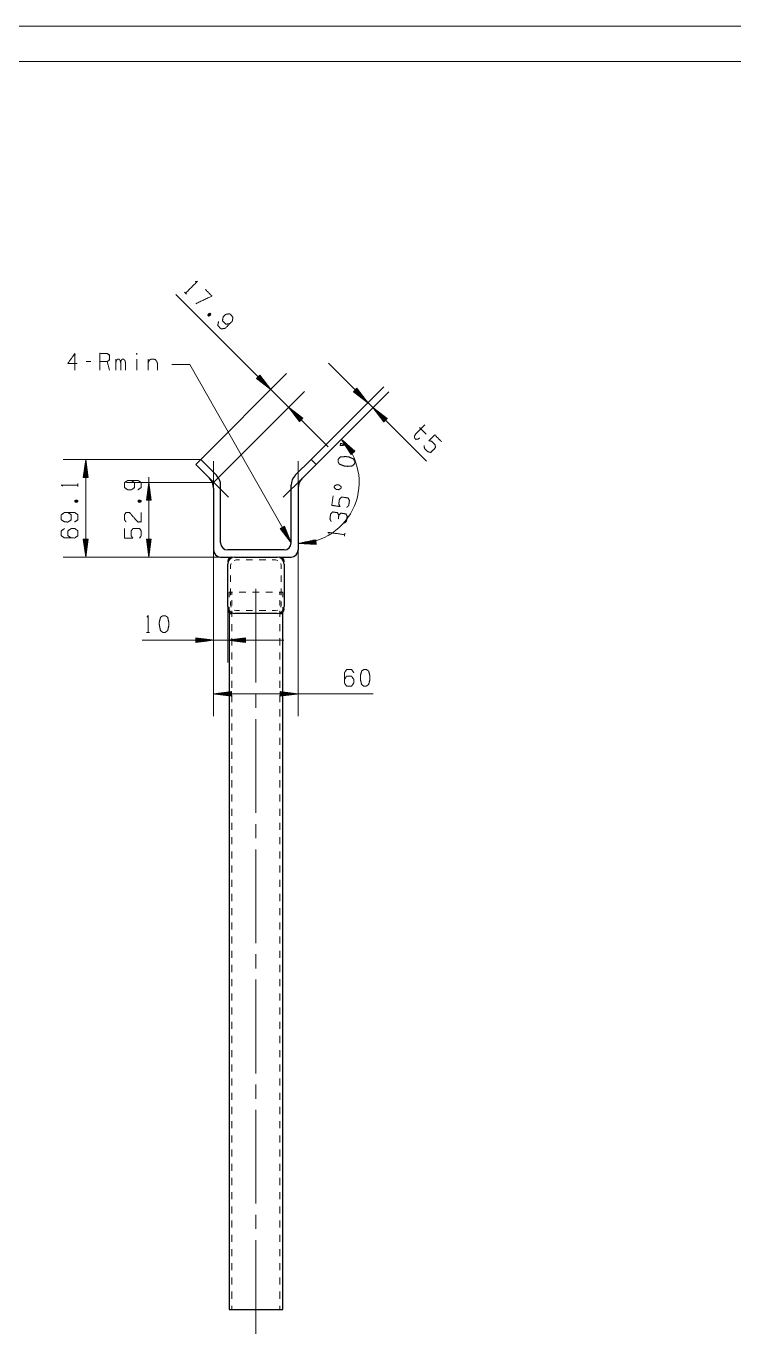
# Model space of a CAD drawing. Header units: millimetres. Extents: x 0 to 420, y 0 to 297.
# Drawn here: x 210 to 310.4, y 111.5 to 297 of the extents above; entities that cross this region are included whole.
import ezdxf

# ---------------------------------------------------------------- set-up
doc = ezdxf.new("R2010")
doc.units = ezdxf.units.MM
doc.layers.add('101', color=7, linetype='Continuous', true_color=0xffffff)

msp = doc.modelspace()

# ---------------------------------------------------------------- linework, layer by layer
at = {"layer": '101', "color": 133, "linetype": 'Continuous', "lineweight": 18}
for p, q in [((420, 297), (0, 297)), ((415, 292), (25, 292))]:
    msp.add_line(p, q, dxfattribs=at)
at = {"layer": '101', "color": 22, "linetype": 'Continuous', "lineweight": 18}
for p, q in [((231.22, 258.95), (252.84, 237.33)), ((252.87, 249.22), (266.78, 235.31)), ((234.76, 235.54), (246.94, 247.72)), ((243.14, 247.51), (242.66, 247.04)), ((242.66, 247.04), (244.7, 245.48)), ((242.67, 247.04), (242.69, 247.02)), ((242.67, 247.04), (242.69, 247.02)), ((242.7, 247.07), (243, 246.78)), ((242.74, 247.11), (243.31, 246.54)), ((242.77, 247.15), (243.61, 246.31)), ((242.81, 247.18), (243.92, 246.07)), ((242.85, 247.22), (244.23, 245.83)), ((242.88, 247.25), (244.54, 245.59)), ((242.92, 247.29), (244.58, 245.63)), ((242.95, 247.33), (244.34, 245.94)), ((242.99, 247.36), (244.1, 246.25)), ((243.03, 247.4), (243.87, 246.56)), ((243.06, 247.43), (243.63, 246.87)), ((243.1, 247.47), (243.39, 247.17)), ((243.13, 247.51), (243.16, 247.48)), ((243.13, 247.51), (243.16, 247.48)), ((244.7, 245.48), (243.14, 247.51)), ((236.59, 232.3), (249.48, 245.19)), ((250.42, 235.54), (260.73, 245.85)), ((251.13, 234.83), (261.43, 245.14)), ((256.92, 245.64), (256.45, 245.16)), ((256.45, 245.17), (256.47, 245.14)), ((256.45, 245.17), (256.47, 245.14)), ((256.45, 245.16), (258.48, 243.6)), ((256.49, 245.2), (256.78, 244.91)), ((256.52, 245.24), (257.09, 244.67)), ((256.56, 245.27), (257.4, 244.43)), ((256.59, 245.31), (257.71, 244.2)), ((256.63, 245.35), (258.02, 243.96)), ((256.67, 245.38), (258.33, 243.72)), ((256.7, 245.42), (258.36, 243.76)), ((256.74, 245.45), (258.12, 244.07)), ((256.77, 245.49), (257.89, 244.38)), ((256.81, 245.53), (257.65, 244.68)), ((256.85, 245.56), (257.41, 244.99)), ((256.88, 245.6), (257.18, 245.3)), ((258.48, 243.6), (256.92, 245.64)), ((256.92, 245.63), (256.94, 245.61)), ((256.92, 245.63), (256.94, 245.61)), ((247.23, 242.94), (248.79, 240.91)), ((249.26, 241.38), (247.23, 242.94)), ((249.01, 241.13), (247.35, 242.79)), ((249.05, 241.16), (247.39, 242.82)), ((248.97, 241.09), (247.59, 242.48)), ((249.08, 241.2), (247.69, 242.59)), ((248.94, 241.05), (247.82, 242.17)), ((249.12, 241.23), (248, 242.35)), ((248.9, 241.02), (248.06, 241.86)), ((248.87, 240.98), (248.3, 241.55)), ((249.15, 241.27), (248.31, 242.11)), ((248.83, 240.95), (248.53, 241.24)), ((249.19, 241.31), (248.62, 241.87)), ((248.79, 240.91), (249.26, 241.38)), ((249.22, 241.34), (248.93, 241.64)), ((249.26, 241.38), (249.24, 241.4)), ((249.26, 241.38), (249.24, 241.4)), ((259.19, 242.9), (260.75, 240.86)), ((261.22, 241.34), (259.19, 242.9)), ((260.97, 241.08), (259.31, 242.74)), ((261, 241.12), (259.34, 242.78)), ((260.93, 241.05), (259.54, 242.43)), ((261.04, 241.15), (259.65, 242.54)), ((260.89, 241.01), (259.78, 242.12)), ((261.07, 241.19), (259.96, 242.3)), ((260.86, 240.97), (260.02, 241.82)), ((260.82, 240.94), (260.25, 241.51)), ((261.11, 241.23), (260.27, 242.07)), ((260.79, 240.9), (260.49, 241.2)), ((261.14, 241.26), (260.58, 241.83)), ((260.75, 240.86), (261.22, 241.34)), ((261.18, 241.3), (260.89, 241.59)), ((261.22, 241.33), (261.19, 241.36)), ((261.22, 241.33), (261.19, 241.36)), ((248.79, 240.91), (248.77, 240.93)), ((248.79, 240.91), (248.77, 240.93)), ((251.13, 234.83), (256.95, 240.66)), ((260.75, 240.87), (260.73, 240.89)), ((260.75, 240.87), (260.73, 240.89)), ((254.7, 238.41), (256.11, 236.27)), ((256.62, 236.71), (254.7, 238.41)), ((256.35, 236.47), (254.81, 238.25)), ((256.38, 236.51), (254.85, 238.28)), ((256.31, 236.44), (255.02, 237.93)), ((256.42, 236.54), (255.14, 238.03)), ((256.27, 236.41), (255.24, 237.6)), ((256.46, 236.57), (255.43, 237.77)), ((256.5, 236.61), (255.72, 237.51)), ((234.76, 235.54), (215.27, 235.54)), ((218.45, 235.54), (218.11, 233)), ((218.45, 221.71), (218.45, 235.54)), ((218.78, 233), (218.45, 235.54)), ((256.23, 236.38), (255.45, 237.28)), ((256.19, 236.34), (255.67, 236.95)), ((256.15, 236.31), (255.88, 236.62)), ((256.54, 236.64), (256.01, 237.25)), ((256.11, 236.28), (256.09, 236.3)), ((256.11, 236.28), (256.09, 236.3)), ((256.11, 236.27), (256.62, 236.71)), ((256.58, 236.67), (256.3, 236.99)), ((256.61, 236.71), (256.59, 236.73)), ((256.61, 236.71), (256.59, 236.73)), ((218.22, 233), (218.22, 233.81)), ((218.27, 233), (218.27, 234.19)), ((218.32, 233), (218.32, 234.58)), ((218.37, 233), (218.37, 234.96)), ((218.42, 233), (218.42, 235.35)), ((218.47, 233), (218.47, 235.35)), ((218.52, 233), (218.52, 234.96)), ((218.57, 233), (218.57, 234.58)), ((218.62, 233), (218.62, 234.19)), ((218.67, 233), (218.67, 233.81)), ((218.11, 233), (218.78, 233)), ((218.12, 233), (218.12, 233.03)), ((218.12, 233), (218.12, 233.03)), ((218.17, 233), (218.17, 233.42)), ((218.72, 233), (218.72, 233.42)), ((218.78, 233), (218.78, 233.03)), ((218.78, 233), (218.78, 233.03)), ((236.59, 232.3), (224.24, 232.3)), ((227.42, 232.3), (227.08, 229.76)), ((227.39, 229.76), (227.39, 232.11)), ((227.42, 221.71), (227.42, 233.02)), ((227.75, 229.76), (227.42, 232.3)), ((227.44, 229.76), (227.44, 232.11)), ((227.14, 229.76), (227.14, 230.18)), ((227.19, 229.76), (227.19, 230.56)), ((227.24, 229.76), (227.24, 230.95)), ((227.29, 229.76), (227.29, 231.33)), ((227.34, 229.76), (227.34, 231.72)), ((227.49, 229.76), (227.49, 231.72)), ((227.54, 229.76), (227.54, 231.33)), ((227.59, 229.76), (227.59, 230.95)), ((227.64, 229.76), (227.64, 230.56)), ((227.7, 229.76), (227.7, 230.18)), ((227.08, 229.76), (227.75, 229.76)), ((227.09, 229.76), (227.09, 229.79)), ((227.09, 229.76), (227.09, 229.79)), ((227.75, 229.76), (227.75, 229.79)), ((227.75, 229.76), (227.75, 229.79)), ((218.11, 224.25), (218.45, 221.71)), ((218.78, 224.25), (218.11, 224.25)), ((218.12, 224.25), (218.12, 224.22)), ((218.12, 224.25), (218.12, 224.22)), ((218.17, 224.25), (218.17, 223.84)), ((218.22, 224.25), (218.22, 223.45)), ((218.27, 224.25), (218.27, 223.06)), ((218.32, 224.25), (218.32, 222.68)), ((218.37, 224.25), (218.37, 222.29)), ((218.42, 224.25), (218.42, 221.91)), ((218.45, 221.71), (218.78, 224.25)), ((218.47, 224.25), (218.47, 221.91)), ((218.52, 224.25), (218.52, 222.29)), ((218.57, 224.25), (218.57, 222.68)), ((218.62, 224.25), (218.62, 223.06)), ((218.67, 224.25), (218.67, 223.45)), ((218.72, 224.25), (218.72, 223.84)), ((218.78, 224.25), (218.78, 224.22)), ((218.78, 224.25), (218.78, 224.22)), ((227.75, 224.25), (227.08, 224.25)), ((227.08, 224.25), (227.42, 221.71)), ((227.09, 224.25), (227.09, 224.22)), ((227.09, 224.25), (227.09, 224.22)), ((227.14, 224.25), (227.14, 223.84)), ((227.19, 224.25), (227.19, 223.45)), ((227.24, 224.25), (227.24, 223.06)), ((227.29, 224.25), (227.29, 222.68)), ((227.34, 224.25), (227.34, 222.29)), ((227.39, 224.25), (227.39, 221.91)), ((227.42, 221.71), (227.75, 224.25)), ((227.44, 224.25), (227.44, 221.91)), ((227.49, 224.25), (227.49, 222.29)), ((227.54, 224.25), (227.54, 222.68)), ((227.59, 224.25), (227.59, 223.06)), ((227.64, 224.25), (227.64, 223.45)), ((227.7, 224.25), (227.7, 223.84)), ((227.75, 224.25), (227.75, 224.22)), ((227.75, 224.25), (227.75, 224.22)), ((236.59, 222.71), (236.59, 199.12)), ((236.59, 222.71), (236.59, 206.75)), ((251.1, 224.17), (248.59, 223.65)), ((248.59, 223.65), (251.15, 223.5)), ((248.59, 222.71), (248.59, 199.12)), ((248.59, 222.71), (248.59, 220.48)), ((251.12, 223.86), (248.78, 223.69)), ((251.12, 223.81), (248.78, 223.64)), ((251.12, 223.91), (249.16, 223.77)), ((251.13, 223.76), (249.17, 223.62)), ((251.11, 223.96), (249.54, 223.85)), ((251.13, 223.71), (249.56, 223.6)), ((251.11, 224.01), (249.92, 223.93)), ((251.14, 223.66), (249.95, 223.57)), ((251.11, 224.07), (250.3, 224.01)), ((251.14, 223.61), (250.34, 223.55)), ((251.1, 224.12), (250.69, 224.09)), ((251.14, 223.56), (250.73, 223.53)), ((251.1, 224.17), (251.07, 224.16)), ((251.1, 224.17), (251.07, 224.16)), ((251.15, 223.5), (251.1, 224.17)), ((251.15, 223.51), (251.12, 223.51)), ((251.15, 223.51), (251.12, 223.51)), ((237.59, 221.71), (215.27, 221.71)), ((237.59, 221.71), (224.24, 221.71)), ((238.59, 214.71), (238.59, 206.75)), ((226.45, 209.93), (246.53, 209.93)), ((234.05, 210.26), (234.08, 210.26)), ((234.05, 210.26), (234.05, 209.59)), ((236.59, 209.93), (234.05, 210.26)), ((234.05, 210.26), (234.08, 210.26)), ((234.05, 210.21), (234.47, 210.21)), ((234.05, 210.16), (234.85, 210.16)), ((234.05, 210.11), (235.24, 210.11)), ((234.05, 210.05), (235.62, 210.05)), ((234.05, 210), (236.01, 210)), ((234.05, 209.95), (236.4, 209.95)), ((234.05, 209.59), (236.59, 209.93)), ((234.05, 209.9), (236.4, 209.9)), ((234.05, 209.85), (236.01, 209.85)), ((234.05, 209.8), (235.62, 209.8)), ((234.05, 209.75), (235.24, 209.75)), ((234.05, 209.7), (234.85, 209.7)), ((234.05, 209.65), (234.47, 209.65)), ((234.05, 209.6), (234.08, 209.6)), ((234.05, 209.6), (234.08, 209.6)), ((241.13, 210.26), (238.59, 209.93)), ((238.59, 209.93), (241.13, 209.59)), ((241.13, 209.95), (238.78, 209.95)), ((241.13, 209.9), (238.78, 209.9)), ((241.13, 210), (239.17, 210)), ((241.13, 209.85), (239.17, 209.85)), ((241.13, 210.05), (239.55, 210.05)), ((241.13, 209.8), (239.55, 209.8)), ((241.13, 210.11), (239.94, 210.11)), ((241.13, 209.75), (239.94, 209.75)), ((241.13, 210.16), (240.33, 210.16)), ((241.13, 209.7), (240.33, 209.7)), ((241.13, 210.21), (240.71, 210.21)), ((241.13, 209.65), (240.71, 209.65)), ((241.13, 210.26), (241.1, 210.26)), ((241.13, 210.26), (241.1, 210.26)), ((241.13, 209.6), (241.1, 209.6)), ((241.13, 209.6), (241.1, 209.6)), ((241.13, 209.59), (241.13, 210.26)), ((239.13, 202.63), (236.59, 202.3)), ((236.59, 202.3), (259.21, 202.3)), ((236.59, 202.3), (239.13, 201.96)), ((239.13, 202.32), (236.78, 202.32)), ((239.13, 202.27), (236.78, 202.27)), ((239.13, 202.37), (237.17, 202.37)), ((239.13, 202.22), (237.17, 202.22)), ((239.13, 202.42), (237.55, 202.42)), ((239.13, 202.17), (237.55, 202.17)), ((239.13, 202.47), (237.94, 202.47)), ((239.13, 202.52), (238.33, 202.52)), ((239.13, 202.58), (238.71, 202.58)), ((239.13, 202.63), (239.1, 202.63)), ((239.13, 202.63), (239.1, 202.63)), ((239.13, 201.96), (239.13, 202.63)), ((248.59, 202.3), (246.05, 202.63)), ((246.05, 202.63), (246.05, 201.96)), ((246.05, 202.63), (246.08, 202.63)), ((246.05, 202.63), (246.08, 202.63)), ((246.05, 202.58), (246.47, 202.58)), ((246.05, 202.52), (246.85, 202.52)), ((246.05, 202.47), (247.24, 202.47)), ((246.05, 202.42), (247.63, 202.42)), ((246.05, 202.37), (248.01, 202.37)), ((246.05, 202.32), (248.4, 202.32)), ((246.05, 201.96), (248.59, 202.3)), ((246.05, 202.27), (248.4, 202.27)), ((246.05, 202.22), (248.01, 202.22)), ((246.05, 202.17), (247.63, 202.17)), ((239.13, 202.12), (237.94, 202.12)), ((239.13, 202.07), (238.33, 202.07)), ((239.13, 202.02), (238.71, 202.02)), ((239.13, 201.97), (239.1, 201.97)), ((239.13, 201.97), (239.1, 201.97)), ((246.05, 202.12), (247.24, 202.12)), ((246.05, 202.07), (246.85, 202.07)), ((246.05, 202.02), (246.47, 202.02)), ((246.05, 201.97), (246.08, 201.97)), ((246.05, 201.97), (246.08, 201.97))]:
    msp.add_line(p, q, dxfattribs=at)
at = {"layer": '101', "color": 72, "linetype": 'Continuous', "lineweight": 18}
for p, q in [((232.45, 259.27), (232.75, 258.97)), ((236.07, 256.28), (235.88, 255.87)), ((265.79, 240.06), (266.73, 239.13)), ((217.35, 231.7), (217.35, 232.12)), ((216.9, 229.55), (217.33, 229.71)), ((225.87, 229.55), (226.3, 229.71)), ((255.15, 224.67), (255.2, 225.09)), ((227.08, 211.02), (227.51, 211.02))]:
    msp.add_line(p, q, dxfattribs=at)
at = {"layer": '101', "color": 35, "linetype": 'Continuous', "lineweight": 18}
for p, q in [((219.19, 249.42), (218.52, 249.42)), ((221.8, 248.22), (221.47, 249.42)), ((222.74, 248.22), (222.74, 249.79)), ((225.69, 249.79), (225.69, 248.22)), ((227.29, 249.79), (227.29, 248.22)), ((230.66, 249.03), (233.2, 249.03)), ((233.2, 249.03), (247.59, 223.71)), ((246.63, 226.09), (246.04, 225.76)), ((246.04, 225.76), (247.59, 223.71)), ((246.05, 225.76), (246.06, 225.73)), ((246.05, 225.76), (246.06, 225.73)), ((246.09, 225.78), (246.3, 225.42)), ((246.14, 225.81), (246.53, 225.11)), ((246.18, 225.83), (246.77, 224.8)), ((246.22, 225.86), (247, 224.49)), ((246.27, 225.88), (247.24, 224.18)), ((246.31, 225.91), (247.47, 223.87)), ((246.36, 225.93), (247.52, 223.89)), ((246.4, 225.96), (247.37, 224.25)), ((246.44, 225.98), (247.22, 224.61)), ((246.49, 226.01), (247.08, 224.98)), ((246.53, 226.03), (246.93, 225.34)), ((246.58, 226.06), (246.78, 225.7)), ((246.62, 226.08), (246.64, 226.06)), ((246.62, 226.08), (246.64, 226.06)), ((247.59, 223.71), (246.63, 226.09))]:
    msp.add_line(p, q, dxfattribs=at)
at = {"layer": '101', "color": 92, "linetype": 'Continuous', "lineweight": 25}
for p, q in [((234.76, 235.54), (234.05, 234.83)), ((237, 233.3), (234.76, 235.54)), ((248.18, 233.3), (250.42, 235.54)), ((250.42, 235.54), (251.13, 234.83)), ((234.05, 234.83), (236, 232.88)), ((251.13, 234.83), (249.18, 232.88)), ((237.59, 223.71), (237.59, 231.88)), ((247.59, 223.71), (247.59, 231.88)), ((236.59, 231.47), (236.59, 222.71)), ((248.59, 231.47), (248.59, 222.71)), ((246.59, 222.71), (238.59, 222.71)), ((237.59, 221.71), (239.19, 221.71)), ((245.99, 221.71), (247.59, 221.71)), ((238.79, 213.87), (238.79, 213.71)), ((238.79, 213.71), (238.79, 115.01)), ((246.39, 213.71), (246.39, 213.87)), ((246.39, 115.01), (246.39, 213.71))]:
    msp.add_line(p, q, dxfattribs=at)
at = {"layer": '101', "color": 151, "linetype": 'Continuous', "lineweight": 18}
for p, q in [((236.59, 231.47), (236.59, 235.3)), ((248.59, 231.47), (248.59, 235.3)), ((236, 232.88), (238.71, 230.18)), ((249.18, 232.88), (246.47, 230.18)), ((242.59, 200.3), (242.59, 202.31)), ((242.59, 185.43), (242.59, 198.72)), ((242.59, 181.83), (242.59, 183.84)), ((242.59, 166.95), (242.59, 180.24)), ((242.59, 163.36), (242.59, 165.37)), ((242.59, 148.48), (242.59, 161.77)), ((242.59, 144.89), (242.59, 146.89)), ((242.59, 130.01), (242.59, 143.3)), ((242.59, 126.42), (242.59, 128.42))]:
    msp.add_line(p, q, dxfattribs=at)
at = {"layer": '101', "color": 53, "linetype": 'Continuous', "lineweight": 18}
for p, q in [((238.59, 221.11), (238.59, 221.01)), ((238.59, 220.81), (238.59, 220.71)), ((239.07, 220.81), (238.99, 220.51)), ((239.29, 221.71), (239.19, 221.71)), ((239.59, 221.71), (239.49, 221.71)), ((239.79, 221.31), (239.49, 221.23)), ((240.26, 221.31), (239.79, 221.31)), ((242.12, 221.31), (241.19, 221.31)), ((243.99, 221.31), (243.06, 221.31)), ((245.39, 221.31), (244.92, 221.31)), ((245.69, 221.23), (245.39, 221.31)), ((245.69, 221.71), (245.59, 221.71)), ((245.99, 221.71), (245.89, 221.71)), ((246.19, 220.51), (246.11, 220.81)), ((246.59, 221.01), (246.59, 221.11)), ((246.59, 220.71), (246.59, 220.81)), ((238.99, 220.51), (238.99, 220.05)), ((238.99, 219.11), (238.99, 218.18)), ((246.19, 220.05), (246.19, 220.51)), ((246.19, 218.18), (246.19, 219.11)), ((238.99, 217.25), (238.99, 216.31)), ((246.19, 216.31), (246.19, 217.25)), ((238.79, 216.71), (238.79, 216)), ((238.99, 215.38), (238.99, 214.91)), ((239.19, 216.71), (239.19, 216.34)), ((239.19, 215.59), (239.19, 214.84)), ((245.99, 216.34), (245.99, 216.71)), ((245.99, 214.84), (245.99, 215.59)), ((246.19, 214.91), (246.19, 215.38)), ((246.39, 216), (246.39, 216.71)), ((238.59, 214.71), (238.59, 214.61)), ((238.59, 214.41), (238.59, 214.31)), ((238.79, 214.58), (238.79, 213.87)), ((238.99, 214.91), (239.07, 214.61)), ((239.19, 214.09), (239.19, 213.71)), ((239.19, 213.71), (239.29, 213.71)), ((239.19, 213.71), (239.19, 213.21)), ((239.49, 214.19), (239.79, 214.11)), ((239.49, 213.71), (239.59, 213.71)), ((239.79, 214.11), (240.26, 214.11)), ((241.19, 214.11), (242.12, 214.11)), ((243.06, 214.11), (243.99, 214.11)), ((244.92, 214.11), (245.39, 214.11)), ((245.39, 214.11), (245.69, 214.19)), ((245.59, 213.71), (245.69, 213.71)), ((245.89, 213.71), (245.99, 213.71)), ((245.99, 213.71), (245.99, 214.09)), ((245.99, 213.21), (245.99, 213.71)), ((246.11, 214.61), (246.19, 214.91)), ((246.39, 213.87), (246.39, 214.58)), ((246.59, 214.61), (246.59, 214.71)), ((246.59, 214.31), (246.59, 214.41)), ((239.19, 212.2), (239.19, 211.2)), ((245.99, 211.2), (245.99, 212.2)), ((239.19, 210.19), (239.19, 209.18)), ((245.99, 209.18), (245.99, 210.19)), ((239.19, 208.17), (239.19, 207.17)), ((245.99, 207.17), (245.99, 208.17)), ((239.19, 206.16), (239.19, 205.15)), ((245.99, 205.15), (245.99, 206.16)), ((239.19, 204.15), (239.19, 203.14)), ((245.99, 203.14), (245.99, 204.15)), ((239.19, 202.13), (239.19, 201.12)), ((245.99, 201.12), (245.99, 202.13)), ((239.19, 200.12), (239.19, 199.11)), ((245.99, 199.11), (245.99, 200.12)), ((239.19, 198.1), (239.19, 197.1)), ((245.99, 197.1), (245.99, 198.1)), ((239.19, 196.09), (239.19, 195.08)), ((245.99, 195.08), (245.99, 196.09)), ((239.19, 194.07), (239.19, 193.07)), ((245.99, 193.07), (245.99, 194.07)), ((239.19, 192.06), (239.19, 191.05)), ((245.99, 191.05), (245.99, 192.06)), ((239.19, 190.05), (239.19, 189.04)), ((245.99, 189.04), (245.99, 190.05)), ((239.19, 188.03), (239.19, 187.02)), ((245.99, 187.02), (245.99, 188.03)), ((239.19, 186.02), (239.19, 185.01)), ((245.99, 185.01), (245.99, 186.02)), ((239.19, 184), (239.19, 183)), ((245.99, 183), (245.99, 184)), ((239.19, 181.99), (239.19, 180.98)), ((245.99, 180.98), (245.99, 181.99)), ((239.19, 179.97), (239.19, 178.97)), ((245.99, 178.97), (245.99, 179.97)), ((239.19, 177.96), (239.19, 176.95)), ((245.99, 176.95), (245.99, 177.96)), ((239.19, 175.95), (239.19, 174.94)), ((245.99, 174.94), (245.99, 175.95)), ((239.19, 173.93), (239.19, 172.92)), ((245.99, 172.92), (245.99, 173.93)), ((239.19, 171.92), (239.19, 170.91)), ((245.99, 170.91), (245.99, 171.92)), ((239.19, 169.9), (239.19, 168.9)), ((245.99, 168.9), (245.99, 169.9)), ((239.19, 167.89), (239.19, 166.88)), ((245.99, 166.88), (245.99, 167.89)), ((239.19, 165.87), (239.19, 164.87)), ((245.99, 164.87), (245.99, 165.87)), ((239.19, 163.86), (239.19, 162.85)), ((245.99, 162.85), (245.99, 163.86)), ((239.19, 161.85), (239.19, 160.84)), ((245.99, 160.84), (245.99, 161.85)), ((239.19, 159.83), (239.19, 158.82)), ((245.99, 158.82), (245.99, 159.83)), ((239.19, 157.82), (239.19, 156.81)), ((245.99, 156.81), (245.99, 157.82)), ((239.19, 155.8), (239.19, 154.8)), ((245.99, 154.8), (245.99, 155.8)), ((239.19, 153.79), (239.19, 152.78)), ((245.99, 152.78), (245.99, 153.79)), ((239.19, 151.77), (239.19, 150.77)), ((245.99, 150.77), (245.99, 151.77)), ((239.19, 149.76), (239.19, 148.75)), ((245.99, 148.75), (245.99, 149.76)), ((239.19, 147.75), (239.19, 146.74)), ((245.99, 146.74), (245.99, 147.75)), ((239.19, 145.73), (239.19, 144.72)), ((245.99, 144.72), (245.99, 145.73)), ((239.19, 143.72), (239.19, 142.71)), ((245.99, 142.71), (245.99, 143.72)), ((239.19, 141.7), (239.19, 140.7)), ((245.99, 140.7), (245.99, 141.7)), ((239.19, 139.69), (239.19, 138.68)), ((245.99, 138.68), (245.99, 139.69)), ((239.19, 137.67), (239.19, 136.67)), ((245.99, 136.67), (245.99, 137.67)), ((239.19, 135.66), (239.19, 134.65)), ((245.99, 134.65), (245.99, 135.66)), ((239.19, 133.65), (239.19, 132.64)), ((245.99, 132.64), (245.99, 133.65)), ((239.19, 131.63), (239.19, 130.62)), ((245.99, 130.62), (245.99, 131.63)), ((239.19, 129.62), (239.19, 128.61)), ((245.99, 128.61), (245.99, 129.62)), ((239.19, 127.6), (239.19, 126.6)), ((245.99, 126.6), (245.99, 127.6)), ((239.19, 125.59), (239.19, 124.58)), ((245.99, 124.58), (245.99, 125.59)), ((239.19, 123.57), (239.19, 122.57)), ((245.99, 122.57), (245.99, 123.57)), ((239.19, 121.56), (239.19, 120.55)), ((245.99, 120.55), (245.99, 121.56)), ((239.19, 119.55), (239.19, 118.54)), ((245.99, 118.54), (245.99, 119.55)), ((239.19, 117.53), (239.19, 116.52)), ((245.99, 116.52), (245.99, 117.53)), ((239.19, 115.52), (239.19, 115.01)), ((245.99, 115.01), (245.99, 115.52))]:
    msp.add_line(p, q, dxfattribs=at)
at = {"layer": '101', "color": 72, "linetype": 'Continuous', "lineweight": 25}
for p, q in [((238.59, 214.71), (238.59, 220.71)), ((239.59, 221.71), (245.59, 221.71)), ((246.59, 220.71), (246.59, 214.71)), ((245.59, 213.71), (239.59, 213.71))]:
    msp.add_line(p, q, dxfattribs=at)
at = {"layer": '101', "color": 22, "linetype": 'Continuous', "lineweight": 18}
msp.add_arc((248.59, 232.3), 8.65, 270, 45, dxfattribs=at)
at = {"layer": '101', "color": 92, "linetype": 'Continuous', "lineweight": 25}
for centre, radius, start, end in [((234.59, 231.47), 2, 0, 45), ((235.59, 231.88), 2, 0, 45), ((249.59, 231.88), 2, 135, 180), ((250.59, 231.47), 2, 135, 180), ((237.59, 222.71), 1, 180, 270), ((238.59, 223.71), 1, 180, 270), ((246.59, 223.71), 1, 270, 0), ((247.59, 222.71), 1, 270, 0), ((239.19, 221.11), 0.6, 90, 180), ((245.99, 221.11), 0.6, 0, 90), ((239.19, 214.31), 0.6, 180, 270), ((245.99, 214.31), 0.6, 270, 0)]:
    msp.add_arc(centre, radius, start, end, dxfattribs=at)
at = {"layer": '101', "color": 72, "linetype": 'Continuous', "lineweight": 25}
for centre, start, end in [((239.59, 220.71), 90, 180), ((245.59, 220.71), 0, 90), ((239.59, 214.71), 180, 270), ((245.59, 214.71), 270, 0)]:
    msp.add_arc(centre, 1, start, end, dxfattribs=at)
at = {"layer": '101', "color": 72, "linetype": 'Continuous', "lineweight": 18}
for points, knots in [([(234.03, 260.76), (234.28, 260.8), (232.6, 259.12)], [0, 0, 0.093492, 1, 1]), ([(234.08, 257.64), (236.36, 258.72), (235.41, 259.67)], [0, 0, 0.652472, 1, 1]), ([(235.77, 255.98), (235.88, 255.87), (236.1, 255.97), (236.18, 256.17), (236.07, 256.28), (235.87, 256.2), (235.77, 255.98), (236.18, 256.17)], [0, 0, 0.093981, 0.236788, 0.365961, 0.459933, 0.58911, 0.731918, 1, 1]), ([(237.29, 255.1), (237.18, 254.54), (237.66, 254.05), (238.24, 254.15), (239.24, 255.16), (239.34, 255.73), (238.85, 256.22), (238.29, 256.11), (237.95, 255.79), (237.85, 255.21), (238.33, 254.73), (238.91, 254.82)], [0, 0, 0.076855, 0.169525, 0.247728, 0.439296, 0.517499, 0.610169, 0.687024, 0.750924, 0.829127, 0.921797, 1, 1]), ([(265.85, 238.59), (265.54, 238.41), (265.26, 238.4), (265.09, 238.58), (265.08, 238.87), (265.27, 239.17), (266.56, 240.46)], [0, 0, 0.107406, 0.1904, 0.264018, 0.350761, 0.456999, 1, 1]), ([(255.27, 237.59), (254.55, 237.51), (254.6, 237.84), (255.27, 237.59)], [0, 0, 0.406598, 0.595723, 1, 1]), ([(266.44, 237.51), (266.51, 237.11), (267, 236.63), (267.4, 236.55), (268.07, 237.22), (268.01, 237.63), (267.52, 238.12), (267.13, 238.2), (267.96, 239.03), (268.92, 238.07)], [0, 0, 0.062229, 0.168344, 0.230572, 0.376816, 0.441266, 0.547381, 0.609609, 0.790491, 1, 1]), ([(256.63, 235.26), (256.43, 235.63), (255.77, 235.9), (255.3, 235.96), (254.55, 235.89), (254.28, 235.59), (254.24, 235.26), (254.41, 234.89), (255.11, 234.62), (255.58, 234.57), (256.29, 234.63), (256.59, 234.93), (256.63, 235.26)], [0, 0, 0.067526, 0.183973, 0.260584, 0.380943, 0.446142, 0.500306, 0.565504, 0.685863, 0.762527, 0.87831, 0.945835, 1, 1]), ([(215.18, 231.77), (214.98, 231.91), (217.35, 231.91)], [0, 0, 0.093493, 1, 1]), ([(225.85, 231.24), (226.32, 231.56), (226.32, 232.25), (225.85, 232.58), (224.42, 232.58), (223.95, 232.25), (223.95, 231.56), (224.42, 231.24), (224.9, 231.22), (225.37, 231.56), (225.37, 232.25), (224.9, 232.58)], [0, 0, 0.076856, 0.169524, 0.247729, 0.439295, 0.5175, 0.610167, 0.687024, 0.750922, 0.829127, 0.921795, 1, 1]), ([(254.66, 231.44), (254.69, 231.67), (254.4, 231.92), (254.08, 231.97), (253.73, 231.8), (253.69, 231.57), (253.98, 231.3), (254.3, 231.26), (254.66, 231.44)], [0, 0, 0.085681, 0.230391, 0.351581, 0.496294, 0.581976, 0.730392, 0.851582, 1, 1]), ([(255.49, 228.74), (255.76, 229.04), (255.86, 229.72), (255.68, 230.08), (254.74, 230.22), (254.44, 229.92), (254.35, 229.24), (254.52, 228.87), (253.36, 229.04), (253.55, 230.38)], [0, 0, 0.062228, 0.168343, 0.23057, 0.376814, 0.441261, 0.547377, 0.609607, 0.790488, 1, 1]), ([(217.33, 229.55), (217.33, 229.71), (217.1, 229.79), (216.9, 229.71), (216.9, 229.55), (217.1, 229.46), (217.33, 229.55), (216.9, 229.71)], [0, 0, 0.093981, 0.236789, 0.365957, 0.459938, 0.589106, 0.731915, 1, 1]), ([(226.3, 229.55), (226.3, 229.71), (226.07, 229.79), (225.87, 229.71), (225.87, 229.55), (226.07, 229.46), (226.3, 229.55), (225.87, 229.71)], [0, 0, 0.093981, 0.236789, 0.365957, 0.459938, 0.589106, 0.731915, 1, 1]), ([(216.88, 226.69), (217.35, 227), (217.35, 227.69), (216.88, 228.03), (215.45, 228.03), (214.98, 227.69), (214.98, 227), (215.45, 226.69), (215.93, 226.67), (216.4, 227), (216.4, 227.69), (215.93, 228.03)], [0, 0, 0.076858, 0.169526, 0.247729, 0.439295, 0.517499, 0.610167, 0.687025, 0.750923, 0.829129, 0.921797, 1, 1]), ([(224.17, 226.69), (223.95, 227), (223.95, 227.69), (224.17, 228.03), (224.65, 228.03), (225.85, 226.67), (226.32, 226.69), (226.32, 228.03)], [0, 0, 0.069694, 0.192978, 0.265273, 0.350228, 0.674739, 0.759753, 1, 1]), ([(254.35, 227.63), (254.17, 228), (253.46, 228.1), (253.19, 227.8), (253.09, 227.11), (253.27, 226.75)], [0, 0, 0.153872, 0.429849, 0.583724, 0.846121, 1, 1]), ([(255.18, 226.5), (255.44, 226.78), (255.54, 227.47), (255.36, 227.83), (254.64, 227.93), (254.35, 227.63), (254.28, 227.13)], [0, 0, 0.124116, 0.343684, 0.472446, 0.703375, 0.836729, 1, 1]), ([(216.4, 224.41), (215.93, 224.73), (215.93, 225.42), (216.4, 225.75), (216.88, 225.75), (217.35, 225.42), (217.35, 224.73), (216.88, 224.41), (215.45, 224.41), (214.98, 224.73), (214.98, 225.42), (215.45, 225.75)], [0, 0, 0.076963, 0.169763, 0.248075, 0.312018, 0.39033, 0.48313, 0.560093, 0.751925, 0.828888, 0.921688, 1, 1]), ([(226.1, 224.39), (226.32, 224.73), (226.32, 225.42), (226.1, 225.75), (225.15, 225.75), (224.9, 225.42), (224.9, 224.73), (225.12, 224.39), (223.95, 224.39), (223.95, 225.75)], [0, 0, 0.062227, 0.168345, 0.230571, 0.376816, 0.441265, 0.547383, 0.60961, 0.79049, 1, 1]), ([(253, 225.04), (252.82, 225.21), (255.17, 224.88)], [0, 0, 0.093489, 1, 1]), ([(227.15, 213.19), (227.29, 213.39), (227.29, 211.02)], [0, 0, 0.093488, 1, 1]), ([(229.73, 211.02), (230.07, 211.27), (230.24, 211.97), (230.24, 212.44), (230.07, 213.17), (229.73, 213.39), (229.39, 213.39), (229.06, 213.17), (228.88, 212.44), (228.9, 211.97), (229.06, 211.27), (229.39, 211.02), (229.73, 211.02)], [0, 0, 0.067526, 0.183974, 0.260584, 0.380944, 0.446143, 0.500307, 0.565506, 0.685865, 0.762529, 0.878311, 0.945837, 1, 1]), ([(255.15, 204.34), (255.46, 204.81), (256.15, 204.81), (256.49, 204.34), (256.49, 203.86), (256.15, 203.39), (255.46, 203.39), (255.15, 203.86), (255.15, 205.29), (255.46, 205.76), (256.15, 205.76), (256.49, 205.29)], [0, 0, 0.076963, 0.16976, 0.248072, 0.312019, 0.390331, 0.483128, 0.560091, 0.751928, 0.828891, 0.921688, 1, 1]), ([(258.25, 203.39), (258.59, 203.64), (258.77, 204.34), (258.77, 204.81), (258.59, 205.54), (258.25, 205.76), (257.92, 205.76), (257.58, 205.54), (257.41, 204.81), (257.42, 204.34), (257.58, 203.64), (257.92, 203.39), (258.25, 203.39)], [0, 0, 0.067526, 0.183974, 0.260584, 0.380944, 0.446143, 0.500307, 0.565506, 0.685865, 0.762529, 0.878311, 0.945837, 1, 1])]:
    msp.add_open_spline(points, degree=1, knots=knots, dxfattribs=at)
at = {"layer": '101', "color": 35, "linetype": 'Continuous', "lineweight": 18}
for points, knots in [([(217.25, 249.17), (215.91, 249.17), (216.92, 250.59), (216.92, 248.22)], [0, 0, 0.245869, 0.565294, 1, 1]), ([(220.46, 248.22), (220.46, 250.59), (221.47, 250.59), (221.8, 250.37), (221.8, 249.64), (221.47, 249.42), (220.46, 249.42)], [0, 0, 0.400952, 0.571037, 0.639278, 0.761674, 0.829915, 1, 1]), ([(225.69, 250.44), (225.72, 250.54), (225.69, 250.62), (225.65, 250.54), (225.69, 250.44)], [0, 0, 0.280642, 0.5, 0.719358, 1, 1]), ([(222.74, 249.32), (222.79, 249.59), (222.97, 249.77), (223.16, 249.77), (223.34, 249.59), (223.41, 249.32), (223.41, 248.22)], [0, 0, 0.118881, 0.224458, 0.306978, 0.412555, 0.533082, 1, 1]), ([(223.41, 249.32), (223.46, 249.59), (223.64, 249.77), (223.85, 249.77), (224.01, 249.59), (224.08, 249.32), (224.08, 248.22)], [0, 0, 0.118605, 0.223939, 0.313762, 0.41391, 0.534159, 1, 1]), ([(227.29, 249.19), (227.4, 249.49), (227.59, 249.72), (227.84, 249.79), (228.07, 249.79), (228.32, 249.72), (228.51, 249.49), (228.62, 249.19), (228.62, 248.22)], [0, 0, 0.107748, 0.208447, 0.296006, 0.373816, 0.461381, 0.562075, 0.669826, 1, 1])]:
    msp.add_open_spline(points, degree=1, knots=knots, dxfattribs=at)
at = {"layer": '101', "color": 151, "linetype": 'Continuous', "lineweight": 18}
for points, knots in [([(242.59, 203.9), (242.59, 214.01), (242.59, 217.19)], [0, 0, 0.761105, 1, 1]), ([(242.59, 111.54), (242.59, 113.13), (242.59, 124.83)], [0, 0, 0.119448, 1, 1])]:
    msp.add_open_spline(points, degree=1, knots=knots, dxfattribs=at)
at = {"layer": '101', "color": 53, "linetype": 'Continuous', "lineweight": 18}
for points, knots in [([(238.79, 216.71), (238.9, 216.71), (239.26, 216.71)], [0, 0, 0.232473, 1, 1]), ([(242.11, 216.71), (243.05, 216.71), (243.06, 216.71)], [0, 0, 0.982136, 1, 1]), ([(245.91, 216.71), (245.95, 216.71), (246.39, 216.71)], [0, 0, 0.083642, 1, 1])]:
    msp.add_open_spline(points, degree=1, knots=knots, dxfattribs=at)
for points in [[(240.21, 216.71), (241.16, 216.71)], [(244.01, 216.71), (244.96, 216.71)]]:
    msp.add_open_spline(points, degree=1, dxfattribs=at)
at = {"layer": '101', "color": 92, "linetype": 'Continuous', "lineweight": 25}
for points in [[(238.79, 213.71), (239.19, 213.71)], [(245.99, 213.71), (246.39, 213.71)]]:
    msp.add_open_spline(points, degree=1, dxfattribs=at)
msp.add_open_spline([(238.79, 115.01), (239.22, 115.01), (240.43, 115.01), (242.13, 115.01), (243.94, 115.01), (245.43, 115.01), (246.28, 115.01), (246.39, 115.01)], degree=1, knots=[0, 0, 0.057271, 0.215967, 0.439732, 0.677302, 0.874257, 0.985471, 1, 1], dxfattribs=at)

doc.saveas('drawing.dxf')
